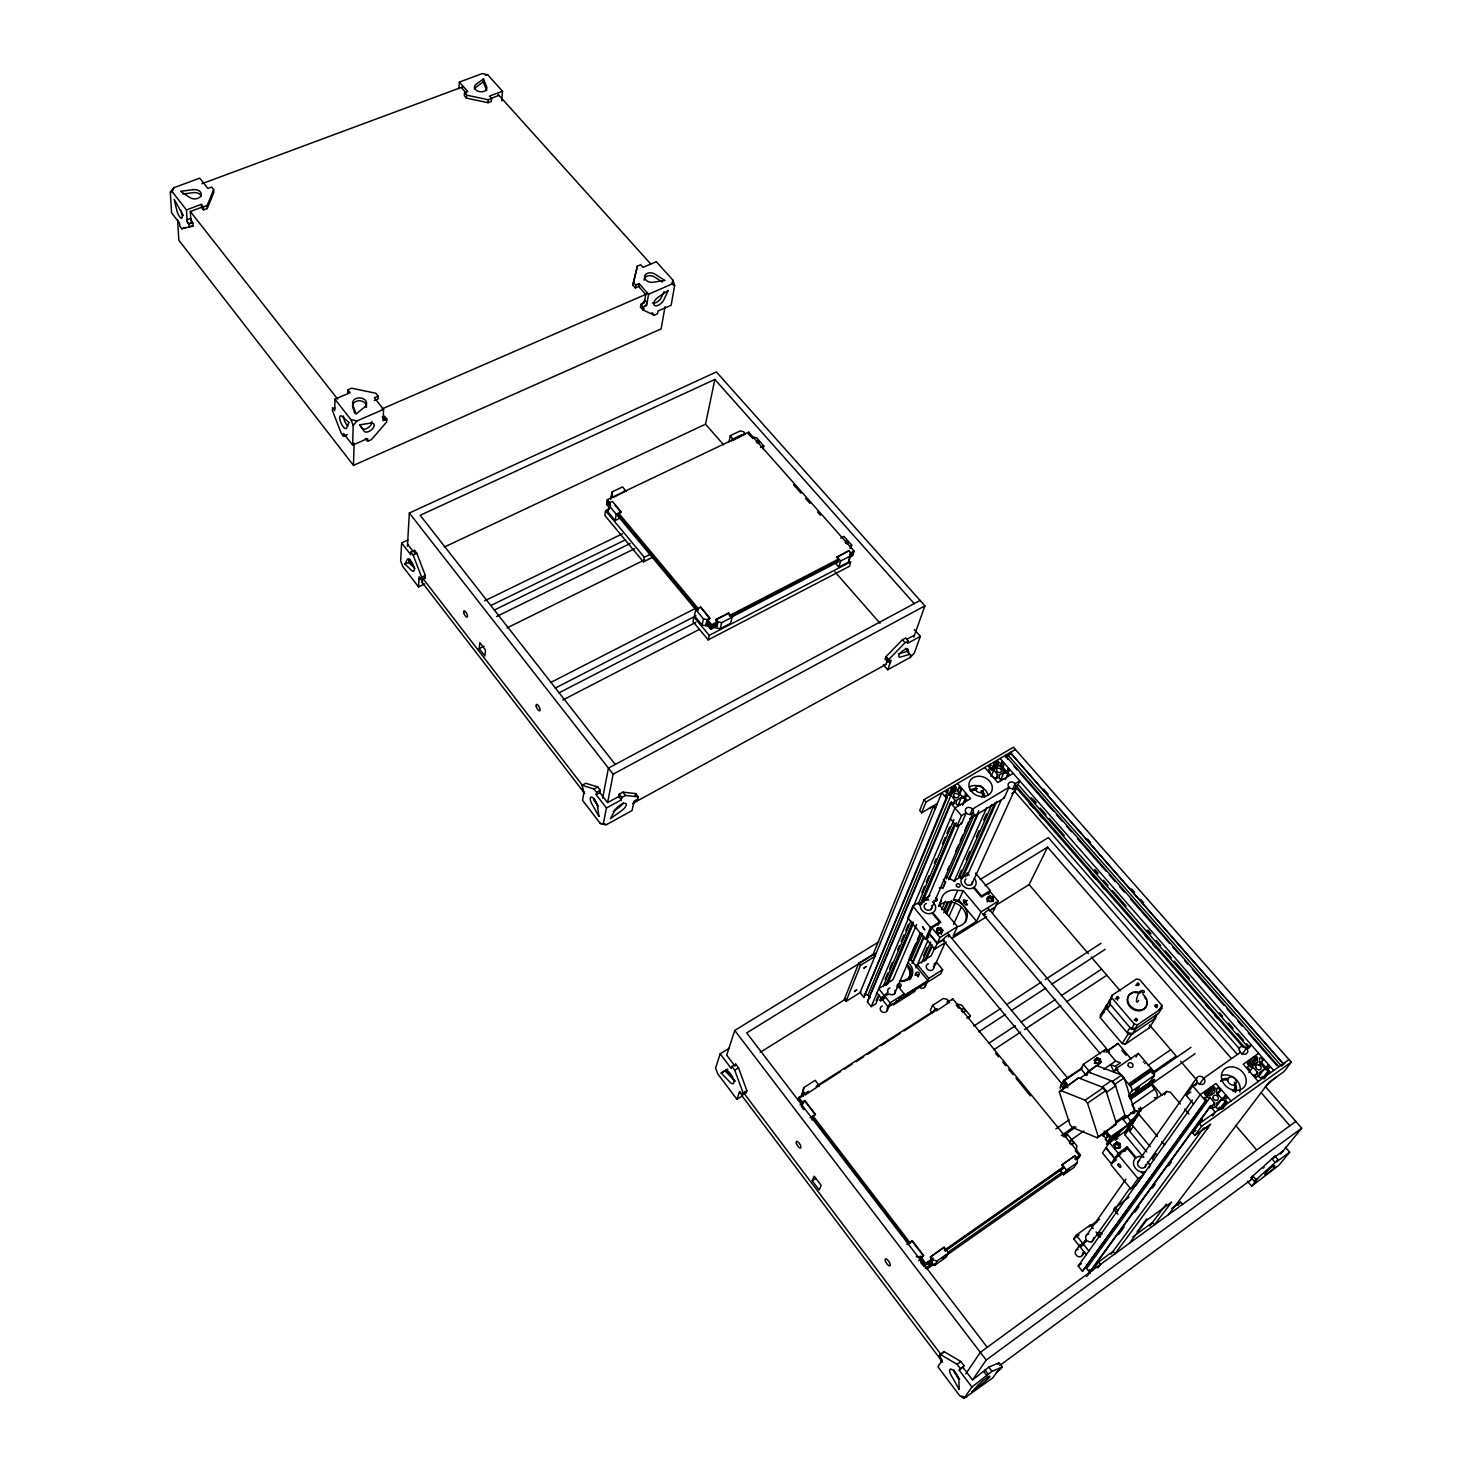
<?xml version="1.0" encoding="UTF-8"?>
<svg xmlns="http://www.w3.org/2000/svg" width="1472" height="1472" viewBox="0 0 1472 1472"><rect width="100%" height="100%" fill="white"/><g stroke="black" fill="none" stroke-linecap="round" stroke-linejoin="round"><path stroke-width="1.5" d="M1248.366 1070.089L1249.378 1069.371L1247.281 1066.961L1248.44 1066.133L1252.966 1067.108L1257.474 1072.278L1257.456 1076.474L1256.297 1077.302L1254.181 1074.891L1253.187 1075.609M334.788 407.781A4.802 1.638 65.8 0 1 332.488 407.744L332.433 410.578L341.265 433.394L343.528 436.301L347.282 434.663M374.256 400.623L378.01 399.004L378.12 396.152L375.82 393.263L351.606 388.203L347.834 389.822L350.115 392.693L334.917 399.188L334.733 410.633L332.488 407.744M1231.034 1100.964L1215.982 1083.521L1200.232 1094.653L1078.203 1266.012L1082.454 1271.348L1206.359 1099.878L1204.243 1097.431L1210.021 1097.56L1214.529 1102.822L1214.455 1107.128L1213.278 1107.974L1211.162 1105.509L1210.131 1106.245L1086.483 1276.39M343.528 436.301L343.583 433.504L352.654 445.133L367.687 438.527L367.595 441.324L371.349 439.668L386.731 421.912L386.842 419.097L384.542 416.208L383.53 416.631A3.846 2.116 -37.7 0 1 382.15 416.797M347.76 392.693L347.834 389.822M1254.88 1065.765L1257.622 1062.066L1256.591 1056.62L1248.992 1065.562M352.654 445.133L353.17 425.39L350.925 419.612L334.917 399.188M665.068 306.581L661.13 328.882L353.482 465.391L354.071 443.109M1206.249 1095.904L1211.622 1088.434L1213.83 1086.87L1214.952 1088.176L1214.805 1092.426L1210.076 1095.775L1205.494 1094.874L1204.354 1093.549L1206.58 1091.985L1205.605 1090.862M378.12 396.152L374.348 397.771L383.566 409.363L383.106 420.734L386.842 419.097L385.83 419.52A3.864 2.116 -37.8 0 1 383.198 418.655L383.217 417.901M1161.813 1008.283L1161.923 1005.413L1139.641 979.634L1136.513 978.99L1112.188 995.201L1109.06 1003.021L1131.232 1029.02L1134.397 1029.664L1158.666 1013.214L1161.813 1008.283L1137.47 1024.77L1134.397 1029.664M1107.588 1004.235L1107.294 1009.35L1110.256 1004.419L1110.532 999.286L1100.449 1014.889L1100.283 1017.722L1122.161 1043.519L1125.289 1044.163L1149.356 1027.787L1155.538 1018.109L1155.667 1015.257M1149.356 1027.787L1149.485 1024.954M1150.294 1146.743L1131.858 1124.663L1138.85 1114.267L1139.015 1110.882L1166.744 1091.47L1170.332 1092.206L1180.378 1104.018M1143.21 1156.826L1124.958 1134.875L1128.398 1129.797L1128.564 1126.43L1133.55 1122.934M1131.858 1124.663L1132.023 1121.296L1139.015 1110.882M1124.958 1134.875L1125.123 1131.526L1128.564 1126.43M407.873 540.022L401.635 542.929L400.66 560.906L402.758 566.37L418.526 586.905L424.727 583.942M1109.06 1003.021L1112.188 995.201M407.413 546.425L409.345 513.029L716.404 371.956L924.931 605.838L913.744 637.266M1100.283 1017.722L1106.116 1007.952L1106.282 1005.118M422.317 582.654L422.666 577.594L419.023 579.306A4.655 1.601 64.1 0 1 421.47 579.729L425.114 577.999L425.298 575.442L416.815 553.343L414.534 550.381L410.872 552.092L410.725 554.686L401.635 542.929M414.368 552.975L414.534 550.381M1077.246 1162.622L1077.486 1158.795L1074.965 1155.704L1062.122 1164.702L1063.262 1168.198L1060.41 1170.902L1063.538 1174.766L1074.21 1167.278L1077.246 1162.622L1066.538 1170.13L1063.538 1174.766M1075.94 1150.92L1076.934 1145.97L1067.55 1134.507L1064.017 1136.973M418.526 586.905L419.189 576.766L421.47 579.729L421.636 577.19L413.154 555.054L410.872 552.092M458.896 88.743L459.356 82.082L482.301 73.6L487.655 74.741L502.522 91.209L501.75 100.041A4.342 1.877 69.2 0 0 501.786 100.906M459.356 82.082L467.802 91.558L464.508 92.773L464.287 95.735L466.403 98.127L488.06 102.69L491.335 101.458L491.574 98.514L489.44 96.122L502.522 91.209M466.403 98.127L466.624 95.165L464.508 92.773M633.567 803.565A4.913 1.822 -38.2 0 1 637.726 799.222L638.241 796.867L635.665 793.574L622.914 792.157L619.215 794.162L618.737 796.554L607.586 802.626L599.877 792.654L600.318 790.28L597.761 786.968L585.819 783.288L582.102 785.294L583.795 793.298M486.662 90.675A6.256 4.214 6.9 0 0 486.367 89.571L483.202 81.88L483.442 78.936L476.026 84.382A6.274 4.214 6.9 0 0 475.732 89.81A6.274 4.214 6.9 0 0 483.589 91.466A6.274 4.214 6.9 0 0 486.606 86.609L483.442 78.936M488.06 102.69L488.299 99.746L491.574 98.514M989.166 772.579L990.159 771.99L988.338 769.874L989.497 769.194L993.729 770.114L997.648 774.603L997.354 778.21L993.361 777.382M1154.324 1097.634A6.863 3.202 54.5 0 0 1157.342 1095.702A6.863 3.202 54.5 0 0 1154.453 1089.188L1149.926 1082.362L1154.324 1075.351A4.306 2.042 54.6 0 0 1152.742 1070.31L1138.334 1053.345L1115.794 1068.782L1113.678 1072.15M863.843 997.39L946.257 797.879L941.822 792.69L860.071 992.662L863.843 997.39L947.287 797.272L945.466 795.138L950.912 795.358L954.85 799.94L954.482 803.602L953.304 804.301L951.464 802.166L950.452 802.774L867.394 1001.862L871.203 1006.609L875.969 1003.61L879.538 995.146M479.21 648.655L479.817 642.657L485.521 650.035L484.895 656.015L479.21 648.655L484.141 646.208M992.993 768.77L995.734 762.478L997.887 761.208L998.862 762.33L998.476 765.882L993.876 768.605L989.626 767.758L988.65 766.636L990.803 765.366L989.957 764.391M950.434 793.905L953.046 787.575L955.254 786.287L956.23 787.428L955.806 791.053L951.096 793.831L946.809 792.966L945.834 791.826L948.023 790.538L947.177 789.544M883.329 664.682L887.763 669.778L910.23 657.414L910.634 654.267M801.394 1096.603L803.933 1087.532L815.286 1080.282L819.205 1085.986M819.37 1085.582L805.57 1094.726L803.491 1093.273L803.105 1096.474L801.946 1094.966L803.933 1087.532M840.714 538.071L843.99 536.397L851.699 545.1L849.97 548.522M850.558 555.864L850.963 553.086L848.902 550.73L837.034 556.876L838.12 560.17L836.243 564.181L838.819 567.125L848.682 561.991L850.558 555.864L840.659 560.979L838.819 567.125M848.682 561.991L849.381 557.373L852.656 555.68L854.054 551.062L748.733 432.198L607.366 499.634L606.593 504.381L609.003 507.27L607.936 511.814L615.167 520.518L618.645 518.843L618.755 514.446L621.129 511.851L612.407 501.418L609.61 502.762L608.985 505.485M1097.505 1235.873L1098.572 1234.714L1100.154 1235.615M635.297 287.905L635.757 285.053L639.106 283.618L638.646 286.47L635.297 287.905L632.942 285.274L633.402 282.403L637.376 266.174L640.688 264.758L643.043 267.37L656.291 261.685L672.814 280.011L674.673 285.494L671.14 305.219L658.002 310.997L657.506 313.775L654.212 315.229L642.859 309.838L640.504 307.188L640.964 304.373A4.49 2.337 -42.2 0 0 644.773 300.086L647.128 302.735A4.508 2.318 -42.1 0 1 643.319 307.022L642.859 309.838M637.376 266.174L632.942 285.274M609.702 508.686L605.562 510.674L604.79 515.366L643.411 561.881L652.795 557.226M607.936 511.814L609.61 502.762M609.003 507.27L609.261 505.687L608.838 507.509L610.218 506.846M610.052 504.013L610.494 505.264M610.751 499.321L612.168 491.85L622.546 486.919L625.931 490.93L613.382 497.407L611.745 496.745L611.487 498.327M611.119 498.198L612.168 491.85M613.382 497.407L611.542 494.574M639.106 283.618L648.563 294.216L646.65 305.569L643.319 307.022L640.964 304.373L644.294 302.919L645.711 294.4L638.646 286.47M615.167 520.518L616.234 514.206L606.85 502.798M583.887 792.746L582.526 800.326L600.226 823.363L603.226 824.375L606.464 824.651L632.095 810.538L634.064 801.228L637.726 799.222M603.226 824.375L606.446 807.999L596.142 794.678L596.602 792.304L594.026 788.974L582.102 785.294M643.411 561.881L644.294 557.244L605.562 510.674M602.655 798.155L608.433 768.108L920.11 600.429M607.715 802.001L613.162 774.162L409.345 513.029M606.446 807.999L621.313 799.866L621.791 797.493L619.215 794.162M723.58 444.783L705.53 424.175L714.858 379.445L420.182 515.292L615.241 764.446M635.168 795.929L635.665 793.574M728.898 442.005L730.314 435.638L740.14 430.965L743.562 431.682L745.513 433.872L733.59 440.036L731.897 439.447L731.547 441.03M733.59 440.036L730.314 435.638M700.709 607.163L709.798 618.7L707.443 620.816L707.443 623.484L706.045 624.22L707.112 619.638L709.909 618.185L700.709 607.163L695.814 609.684L694.434 615.811L702.052 624.974L708.106 626.244L710.663 629.298L714.159 627.495L720.194 628.746L730.627 623.337L732.136 617.228L728.53 612.959L715.981 619.436L716.938 626.483L718.023 621.902L715.981 619.436M648.563 294.216L671.876 284.078L672.814 280.011M702.052 624.974L703.469 618.866L617.118 515.126M748.733 432.198L748.365 433.78L751.382 437.184M708.106 626.244L708.455 624.717L706.045 624.22M752.707 438.601L753.075 437L756.498 437.718L763.821 445.979L763.048 449.144M708.161 639.878L709.228 635.352L850.779 561.789L849.399 566.334L708.161 639.878L692.999 621.607L694.011 617.062L709.228 635.352M710.663 629.298L711.73 624.735L717.839 621.57M714.159 627.495L714.509 625.968L716.938 626.483M720.194 628.746L721.666 622.656L732.136 617.228M914.351 629.574L920.35 636.364L907.433 643.411L908.298 640.982L905.666 637.983L902.428 639.75L886.052 656.586L885.224 658.996L887.837 661.995L891.075 660.21L890.247 662.621M729.707 616.308L728.53 612.959M848.902 550.73L836.887 557.391M850.761 548.173L851.699 545.1M850.025 556.158L850.963 553.086M1274.31 1168.032C1278.984 1157.066 1250.906 1187.389 1274.31 1168.032L1272.194 1165.585M981.033 911.904L963.185 890.689L957.72 890.394A15.806 13.266 26.3 0 0 941.031 900.625L939.596 905.206L957.426 926.606L953.138 935.99L976.598 921.325L981.033 911.904L998.182 901.214L990.159 891.738L981.419 897.166L973.434 887.69A7.857 6.55 26 0 1 961.621 883.862A7.857 6.55 26 0 1 967.214 875.086M729.542 1048.046L720.176 1053.823L715.594 1068.083L717.692 1073.714L736.902 1099.29L742.477 1095.775M897.147 986.976L898.343 986.056L899.76 986.976M726.616 1055.387L734.749 1030.455L878.876 941.804M738.962 1093.346A5.226 1.84 58.9 0 1 742.44 1095.039L746.175 1092.684L746.874 1090.678L738.502 1067.807L735.706 1064.127L731.952 1066.464L731.271 1068.525L720.176 1053.823M735.706 1064.127L735.025 1066.17L726.69 1055.166M885.997 664.424L887.23 660.781M908.298 640.982L905.059 642.749L888.665 659.585L888.591 661.572M736.902 1099.29L739.662 1091.341L742.44 1095.039L743.139 1093.034L746.874 1090.678M887.763 669.778L890.45 662.05M920.35 636.364L914.278 653.274L910.23 657.414M797.806 1099.878L798.762 1097.431L808.386 1091.267M800.216 1104.902L800.713 1103.687M805.57 1094.726L803.399 1091.267M801.872 1105.214L804.871 1100.559L815.433 1114.341L812.654 1117.046L811.9 1120.192M933.506 805.975A10.157 3.036 -40.2 0 1 933.266 806.638L873.154 954.316L858.765 963.185L844.339 999.341L845.995 1001.438L860.954 992.11M1168.492 1214.621L1268.809 1082.49L1284.026 1071.598L1291.257 1062.122L1013.398 747.242L924.048 799.701L919.724 810.538L921.656 812.82L937.388 803.546M845.995 1001.438L860.476 965.319L874.883 956.432L873.154 954.316M921.656 812.82L925.998 802.001L1015.349 749.469M1141.922 990.932C1141.462 995.201 1147.295 991.116 1142.732 990.417C1137.157 989.681 1134.158 1007.694 1138.666 1000.39M201.48 207.331L203.541 209.926L207.239 208.527L213.771 192.63L213.642 189.649L211.6 187.054L207.92 188.434L199.732 178.149L173.862 187.735L170.31 192.114L171.598 212.906L179.658 223.229L179.823 226.173L181.847 228.767L193.016 226.007L192.869 223.045L190.826 220.432L190.348 211.508L201.48 207.331L201.351 204.332L186.466 209.926L172.169 191.691L173.862 187.735M207.239 208.527L207.11 205.546L213.642 189.649M946.294 794.751L948.023 790.538M948.722 795.027L952.2 786.6L953.046 787.575M870.21 997.795L867.983 994.998L950.912 795.358M951.74 794.733L955.254 786.287M954.463 791.642L956.23 787.428M951.464 802.166L867.394 1001.862M957.352 791.31L959.118 787.097L960.958 789.213L959.174 793.426M953.065 804.172L954.85 799.94M959.302 794.935L961.97 788.624L960.958 789.213M920.331 905.188L918.289 902.741L912.806 906.09L907.838 917.921L925.391 939.265L928.961 937.057M871.203 1006.609L954.905 807.981L970.618 798.652L957.536 783.472M957.812 805.92L961.363 797.511L966.626 799.517L964.436 800.823L962.651 805.018M876.134 1000.592L877.919 996.36M885.077 979.432L887.763 973.084M889.566 968.852L892.253 962.504M897.626 949.808L899.41 945.576M901.195 941.344L903.882 934.996M905.685 930.764L908.371 924.416M921.803 892.676L924.49 886.328M926.274 882.096L928.961 875.748M934.334 863.052L936.118 858.82M942.393 844.008L945.079 837.66M946.864 833.428L949.55 827.08M883.126 986.682L910.929 921.122M918.105 904.194L953.985 819.61M964.362 797.677L966.147 793.482L965.135 794.07L966.975 796.205L965.798 796.904L961.51 795.984L957.591 791.421L959.118 787.097M885.942 985.228L912.714 922.355M920.736 903.495L954.629 823.878M886.181 985.026L912.971 922.116M920.11 905.335L954.923 823.547M962.964 804.669L965.65 798.376M881.654 998.66L879.704 999.893L880.44 1000.794L882.225 996.599M887.579 984.032L913.486 923.294M921.527 904.452L956.358 822.756M923.79 902.299L925.483 898.343L929.936 895.62M889.953 987.951A3.919 3.386 27.1 0 0 888.002 992.33L884.12 995.403L882.317 999.598L876.944 992.901M956.874 826.399L961.474 815.654L966.202 812.838L961.584 823.584L956.874 826.399L950.36 818.745M894.976 990.251A3.919 3.386 27.1 0 1 889.235 993.876L884.69 996.102L882.887 1000.316L888.278 1007.032L940.7 973.894L942.65 969.662L937.222 963.056L934.518 964.749M893.265 978.935L916.651 924.434M927.452 899.282L958.916 825.902M989 769.562L990.803 765.366M970.158 814.476L972.495 809.085L1009.019 787.299L1004.143 798.118L969.735 818.708M812.213 1180.765L814.2 1176.202L821.192 1185.457L819.186 1189.983L812.213 1180.765L815.58 1178.538M910.211 956.156L915.658 943.607M917.479 939.412L920.202 933.138M947.471 870.357L949.274 866.162M955.641 851.515L958.364 845.241M960.186 841.046L962.909 834.771M964.73 830.576L968.355 822.204M888.278 1007.032L890.1 1002.855L904.25 993.913L897.129 985.099M991.226 769.911L994.888 761.502L995.734 762.478M887.138 1010.73L889.879 1004.419M894.461 993.876L921.012 932.77M931.077 909.604L973.194 812.691M910.671 960.664L922.539 933.432M946.275 878.986L974.556 814.09M981.861 797.327L983.682 793.15M990.987 776.388L993.729 770.114M994.226 769.617L997.887 761.208M942.963 888.021L945.558 882.059L943.313 879.373M996.102 768.623L998.862 762.33M890.67 1004.014L893.817 1004.658L896.65 1000.482M912.014 963.24L923.901 936.1M948.575 879.704L978.733 810.796M912.916 962.688L923.901 937.609M949.514 879.134L977.886 814.384M942.172 931.666L941.05 934.223L942.798 930.249L940.774 927.802L937.609 927.894L936.983 929.31L940.13 929.218L942.172 931.666L942.798 930.249M938.547 906.329L941.031 900.625M999.874 766.194L1001.714 761.999L1003.536 764.097L1001.696 768.292M925.391 939.265L930.543 927.544L939.504 922.006L932.07 913.026M995.808 778.78L997.648 774.603M937.609 927.894L936.505 930.451L938.529 932.898L941.675 932.806M945.558 882.059L943 887.855L939.357 887.947M932.475 901.729A7.912 6.679 25.5 0 1 932.88 912.677L940.866 922.282L931.905 927.838L929.421 933.469L937.388 943.147L943.442 939.173A4.122 1.067 -39.8 0 1 948.226 935.254A4.122 1.067 -39.8 0 1 948.465 937.094M1001.77 769.801L1004.548 763.508L1003.536 764.097M904.25 993.913L903.311 996.01L927.82 980.536L909.218 957.738M915.86 967.969L927.838 940.866M941.638 909.622L945.318 901.287M954.537 880.44L986.755 807.502M1000.353 780.602L1004.051 772.248L1008.283 773.094L1009.277 774.217L1007.124 775.486L1007.97 776.462M923.551 955.751L927.25 947.416M943.902 909.862L946.68 903.606M958.714 876.484L961.492 870.21M966.11 859.777L969.809 851.442M976.286 836.832L979.064 830.576M983.701 820.143L986.479 813.887M938.124 925.134L939.504 922.006M921.509 962.927L930.764 942.062M943.754 912.861L948.373 902.446M959.505 877.404L991.944 804.411M1005.873 773.058L1008.725 768.274L1006.866 772.469M924.269 961.326L931.886 944.454M945.686 913.302L951.446 900.57M961.51 877.809L995.017 802.645M1005.266 779.663L1008.283 773.094M925.943 960.149L932.475 945.539M946.459 914.222L952.053 901.692M962.302 878.747L996.783 801.522M937.903 934.315L938.529 932.898M940.13 929.218L940.774 927.802M958.474 926.458A15.714 13.23 26.5 0 0 967.086 912.824A15.714 13.23 26.5 0 0 953.47 899.889L957.72 890.394M965.374 876.834L967.159 872.859L969.202 875.27M931.574 955.107L935.327 946.754M949.403 915.418L955.972 900.79M967.233 875.73L1000.997 800.529M937.186 943.607L929.218 933.947L926.753 939.541L934.683 949.182L937.186 943.607L942.982 940.185A4.122 1.067 -39.8 0 0 944.546 940.203M937.388 943.147L939.927 937.517L957.426 926.606M976.598 921.325L958.898 900.202L963.185 890.689M1012.718 789.029L1015.183 783.619L1019.783 780.878L1014.852 791.715L1011.798 793.537M925.207 986.626L928.777 978.42L942.65 969.662M933.708 967.932L945.061 943M953.562 924.287L961.124 907.672M971.52 884.819L1015.919 787.152M664.111 291.566L661.572 297.105A6.569 3.367 -42.3 0 1 652.372 302.993M947.195 1001.291L949.366 1002.598L947.214 999.304L943.331 998.494L932.659 1005.321L930.286 1010.399L932.236 1012.81M988.411 894.516L990.27 890.56L975.458 873.08M987.565 897.386L987.454 901.655L987.565 897.386L989.975 895.896L992.938 897.239L992.827 901.49L992.938 897.239M986.902 898.822L989.975 895.896M934.407 1011.466L934.407 1009.479L936.781 1010.381L932.659 1005.321M992.551 912.99L995.238 907.359L989.534 910.929M998.182 901.214L995.477 906.899L989.828 910.211A4.085 1.049 -40.1 0 0 987.031 910.947A4.085 1.049 -40.1 0 0 983.517 914.646A4.085 1.049 -40.1 0 0 985.706 914.535M952.126 1000.114L952.734 998.844L1080.43 1154.95L1078.166 1158.446M995.974 905.262L1029.094 884.598L1047.586 847.154L1231.181 1058.276M969.128 1018.366L970.379 1015.846L961.529 1005.045L957.646 1004.235L956.23 1005.155L958.898 1008.394M404.91 564.144L407.247 559.47A6.826 2.337 64.3 0 1 411.258 561.384A6.826 2.337 64.3 0 1 414.331 569.388A6.826 2.337 64.3 0 1 411.387 570.234L404.91 564.144L408.535 562.451L410.099 559.323M1115.169 998.844L1117.138 998.439L1117.616 1000.187M1115.868 1136.954L1109.741 1141.702L1111.765 1140.726M1253.316 1176.459L1251.145 1177.508L1254.328 1181.243L1257.585 1178.833L1251.642 1186.156L1247.446 1181.225M909.402 1243.454L912.309 1240.73L923.551 1255.395L918.602 1260.86M921.38 1261.412L920.754 1262.534L922.834 1265.239M917.792 976.672L917.406 974.942L915.529 975.071M933.23 1258.082L925.778 1263.289L923.882 1266.601L928.335 1262.829L931.114 1263.399L933.009 1260.069L930.506 1256.812L944.214 1247.207L948.612 1252.911L946.018 1257.346L934.628 1265.35L927.691 1263.933M931.114 1263.399L929.844 1261.762L931.758 1260.363L930.506 1256.812M930.286 1257.18L944.214 1247.207M934.628 1265.35L937.186 1260.915L948.612 1252.911M1062.802 1087.753L1065.912 1083.337L1062.802 1087.753L1060.834 1085.361L1063.962 1080.135L1082.582 1067.476M1059.325 1091.874L1078.516 1077.89L1103.503 1087.569L1105.932 1090.476L1116.457 1123.504L1115.445 1125.031L1097.192 1137.782L1072.315 1127.423L1069.942 1124.534L1059.325 1091.874L1078.516 1077.89M1114.322 1072.462L1110.514 1064.606L1115.261 1066.372L1120.431 1062.821L1115.684 1061.073L1105.693 1049.223L1083.429 1064.311L1080.779 1068.727L1086.446 1075.535M1087.182 1075.057L1087.587 1071.726L1096.603 1065.581L1121.719 1075.038L1124.148 1077.927L1134.544 1110.845L1124.498 1118.683L1123.136 1118.131L1115.886 1123.21M1097.266 1057.706L1094.211 1060.41L1097.266 1057.706L1100.302 1059.086L1100.964 1062.085L1097.91 1064.808L1100.964 1062.085M1094.874 1063.428L1095.554 1062.324A2.098 1.766 35.1 0 1 1097.358 1059.969A2.098 1.766 35.1 0 1 1098.922 1063.078A2.098 1.766 35.1 0 1 1095.462 1062.379L1094.892 1059.306M1103.89 1052.167L1105.693 1049.223M1100.265 1063.189L1100.302 1059.086M1096.603 1065.581L1086.63 1073.29M1131.195 1059.03L1118.002 1043.446L1106.006 1052.37M1135.574 985.173L1138.04 985.467M1122.161 1043.519L1128.196 1033.896L1131.342 1034.54L1155.538 1018.109M1131.232 1029.02L1134.305 1024.107L1137.47 1024.77M1066.078 1136.881L1067.55 1134.507M1125.289 1044.163L1131.342 1034.54M1158.777 1010.362L1161.923 1005.413M941.602 1354.166L939.081 1356.006L942.209 1360.146L937.94 1366.77L959.781 1395.824L964.031 1398.4L971.906 1387.029L959.155 1370.156L964.086 1365.703L960.903 1361.508L943.938 1351.572L940.148 1354.332L939.817 1356.963M1154.232 1018.992L1157.36 1014.098M942.853 1353.265L943.938 1351.572M1135.942 1057.062L1138.334 1053.345M1061.864 1165.088L1074.965 1155.704M1097.192 1137.782L1116.457 1123.504M1128.638 1095.794L1131.802 1090.973A4.324 2.006 54.8 0 0 1130.202 1085.913L1115.794 1068.782M1105.251 1132.299L1102.749 1136.09L1105.159 1133.035L1107.864 1136.292M1105.454 1139.346L1108.71 1135.041L1105.454 1139.346L1107.478 1141.794L1110.054 1139.788A8.538 1.343 -39.9 0 1 1118.812 1133.642L1123.449 1128.564M1107.478 1141.794L1110.826 1136.752L1135.059 1119.75M1123.136 1118.131L1124.958 1115.39L1115.886 1121.719M1124.498 1118.683L1134.544 1110.845M1128.785 1128.969L1109.428 1142.566L1106.079 1147.608L1114.856 1158.243L1118.242 1153.257L1127.239 1146.89L1136.108 1157.581A8.648 7.286 39.8 0 1 1144.02 1157.194M959.155 1370.156L964.086 1365.703M1116.88 1142.051L1113.568 1145.05L1116.88 1142.051L1120.063 1143.523L1119.916 1147.994L1120.063 1143.523M1137.948 1115.463L1130.514 1120.67L1127.662 1124.939L1121.848 1117.984M1132.354 1121.958L1130.054 1125.381L1129.76 1131.434L1133.219 1126.301M965.816 1373.836L980.315 1352.382L1295.802 1121.425M1114.58 1158.666L1111.213 1163.616L1102.473 1152.999L1105.803 1148.013L1114.58 1158.666L1120.965 1153.809M1135.464 1158.225L1127.184 1148.252L1118.186 1154.6L1111.139 1164.959L1130.79 1188.842L1136.255 1184.905L1143.542 1174.674L1141.242 1171.896M1127.239 1146.89L1123.154 1151.711M1127.184 1148.252L1124.847 1151.343M1164.352 1094.966L1166.744 1091.47M972.753 1379.632L986.185 1360.073L1301.69 1128.178L1265.626 1086.814M1150.018 1081.865L1149.227 1083.006L1151.03 1085.103L1130.478 1099.382M1088.82 1233.996A4.269 3.662 42.6 0 0 1086.06 1239.166L1083.834 1243.306L1079.657 1246.324L1073.658 1238.854L1076.179 1235.192L1090.402 1224.962L1093.218 1228.458M962.964 1367.378L972.514 1380L988.798 1367.157L999.157 1362.759L1002.322 1366.918L996.268 1372.971M1090.402 1224.962L1089.114 1226.802L1099.658 1219.202M971.906 1387.029L991.999 1371.352L1002.322 1366.918M1075.848 1250.574L1079.804 1244.944M1086.373 1235.542L1125.878 1179.127M1137.709 1162.199L1196.957 1077.596M1079.657 1246.324L1086.373 1239.663M1193.553 1104.037L1186.138 1095.352L1192.743 1085.931L1197.49 1082.582L1195.282 1085.729M997.979 1364.415L999.157 1362.759M1086.299 1254.622L1080.282 1247.115L1082.84 1243.49L1087.44 1240.878A4.269 3.662 42.6 0 0 1093.549 1237.731M1199.349 1084.459L1203.802 1078.148L1240.436 1052.388M1128.969 1197.178L1113.715 1209.082L1117.947 1214.253M1082.122 1255.542L1084.79 1251.807M1091.433 1242.423L1129.962 1188.088M1144.572 1167.48L1192.394 1100.026M1130.79 1188.842L1138.04 1178.63L1143.542 1174.674M1205.292 1094.763L1210.646 1087.293L1211.622 1088.434M1207.187 1096.106L1213.83 1086.87M1082.454 1271.348L1206.359 1099.878M1209.616 1095.573L1214.952 1088.176M1210.021 1097.56L1086.63 1268.551L1090.402 1273.262M1242 1054.43L1246.6 1048.064L1251.218 1044.826L1248.9 1048.009M1217.399 1093.843L1221.098 1089.427L1217.068 1094.966M1087.403 1275.709L1211.162 1105.509M1092.169 1270.796L1098.646 1261.872L1113.145 1251.292L1115.095 1253.721L1210.683 1124.148L1194.878 1135.464L1192.633 1132.814L1199.367 1123.578L1288.994 1059.564M1118.738 1234.364L1124.13 1226.949M1134.93 1212.118L1138.978 1206.562M1152.466 1188.051L1155.17 1184.334M1168.658 1165.806L1171.362 1162.107M1199.68 1123.21L1202.385 1119.493M1210.481 1108.379L1214.529 1102.822M1098.002 1267.87L1100.614 1264.319L1098.646 1261.872M1194.878 1135.464L1201.63 1126.246L1291.257 1062.122M1215.762 1107.275L1221.19 1099.86L1225.771 1100.762L1226.894 1102.068L1221.502 1109.391M1222.183 1099.418L1225.9 1095.021L1223.195 1098.701M1248.017 1064.458L1253.463 1057.025L1254.438 1058.147M1111.066 1254.107L1203.728 1127.938M1212.56 1115.905L1215.265 1112.225L1210.131 1106.245M1249.838 1065.802L1256.591 1056.62M1219.018 1109.925L1225.771 1100.762M1233.444 1090.347L1236.167 1086.667M1250.961 1067.071L1257.714 1057.908M1233.094 1091.488L1235.799 1087.808M1220.601 1109.189L1226.894 1102.068M1248.882 1072.646L1252.966 1067.108M1222.956 1108.49L1225.679 1104.791L1224.704 1103.65M1258.707 1065.36L1263.786 1059.159L1259.701 1064.642M1137.194 1231.696L1146.743 1218.853M1129.484 1243.178L1146.338 1220.527L1171.638 1202.054L1154.398 1224.943L1152.429 1222.551L1132.851 1236.866M1254.733 1075.94L1257.474 1072.278M1258.486 1076.731L1264.006 1069.371L1268.533 1070.254L1269.655 1071.561L1264.172 1078.829M1264.853 1069.003L1268.588 1064.642L1265.865 1068.286M1149.798 1226.066L1166.284 1204.096M1263.05 1077.541L1268.533 1070.254M1263.362 1078.608L1269.655 1071.561M1177.876 1205.494L1180.526 1202.017L1182.476 1204.372M1251.145 1177.508L1275.01 1156.146L1278.211 1159.881L1276.684 1161.758L1289.656 1152.171L1285.387 1147.24M1249.967 1180.618L1252.194 1177.839M1254.328 1181.243L1278.211 1159.881M1275.01 1156.146L1273.482 1158.022L1283.216 1150.846M1280.548 1154.122L1301.69 1128.178M1289.656 1152.171L1278.947 1165.217L1251.642 1186.156M1256.094 1180.673L1255.211 1180.599M353.17 425.39L357.052 420.882L383.566 409.363M941.123 1361.802L941.418 1361.342A4.618 1.619 56.1 0 0 939.927 1357.129M1263.142 1168.198L1264.117 1167.241M1005.578 757.546L1011.632 752.799M1063.391 1083.392L1060.834 1085.361M1136.108 1157.581L1134.746 1158.906A8.648 7.286 39.8 0 0 1135.611 1168.474A8.648 7.286 39.8 0 0 1145.363 1171.694M1284.946 1063.078L1281.578 1066.114L1008.633 755.762M1150.534 1082.343L1152.705 1080.926L1150.221 1083.337M973.434 887.69L974.777 886.567A7.857 6.55 26 0 0 974.354 878.306M1150.736 1083.539L1154.637 1079.307L1129.392 1096.364M1115.224 1140.377L1116.843 1139.236M999.69 1365.556L1252.286 1178.888M1001.162 1368.574L997.427 1371.315L992.809 1377.866L964.031 1398.4M483.202 81.88L475.806 87.345A6.256 4.214 6.9 0 0 474.334 89.185M940.148 1354.332L957.094 1364.286L960.903 1361.508M1171.786 1208.42L1180.526 1202.017M1078.203 1266.012L1081.386 1263.675M1080.282 1247.115L1083.061 1245.11M1073.658 1238.854L1079.105 1234.916M1091.819 1225.771L1097.266 1221.834M613.235 811.55L618.608 807.705A7.25 2.723 -38.1 0 0 623.318 802.774M1192.633 1132.814L1195.798 1130.551M1221.19 1099.86L1216.461 1103.227L1216.314 1107.496L1217.436 1108.821L1219.644 1107.238L1220.638 1108.379M1264.006 1069.371L1259.37 1072.665L1259.278 1076.86L1260.418 1078.148L1262.571 1076.602L1263.565 1077.725M1112.998 1162.346L1116.567 1159.826M1257.622 1062.066L1252.985 1065.342L1248.458 1064.458L1247.336 1063.17L1249.507 1061.643L1248.532 1060.521M1120.762 1146.725L1118.278 1148.473L1115.114 1147.001L1114.396 1143.781M1258.689 1053.345L1243.27 1064.238L1258.302 1081.478M1186.138 1095.352L1190.866 1092.022M944.398 1250.243L1063.667 1166.689M1074.836 1158.869L1080.43 1154.95M932.586 1259.186L925.134 1264.411L919.558 1257.125M945.613 1250.059L1062.913 1167.866M1075.94 1158.722L1079.675 1156.109L1075.333 1150.791L1076.694 1149.742M924.508 1265.515L930.157 1261.541M945.226 1250.998L1063.851 1167.848M1075.37 1159.77L1078.921 1157.286M1132.023 1121.296L1133.514 1120.247M1132.336 1122.326L1109.98 1138.003L1104.129 1130.938M925.134 1268.367L932.641 1263.086M947.637 1252.562L1062.03 1172.301M927.01 1268.993L934.481 1263.749M941.97 1258.486L1069.169 1169.173M923.551 1255.395L920.478 1257.53L916.302 1256.683M1154.453 1089.188L1132.042 1104.791A6.9 3.165 54.7 0 1 1134.912 1111.912A6.9 3.165 54.7 0 1 1130.79 1112.611M1131.526 1091.396L1154.324 1075.351M1129.374 1096.64L1149.926 1082.362M1129.392 1096.934L1149.945 1082.656M1129.447 1097.247L1150 1082.987M1129.539 1097.597L1150.092 1083.318M1129.668 1097.946L1150.202 1083.668M1129.834 1098.314L1150.368 1084.036M1070.788 1140.101L1083.981 1130.919M1130.018 1098.682L1150.57 1084.404M1151.822 1083.76L1195.172 1053.639M1130.238 1099.032L1150.773 1084.754M1128.527 1083.907L1151.067 1068.322M1129.521 1085.103L1152.061 1069.518L1154.03 1075.793M1130.202 1085.913L1152.742 1070.31M1061.294 1135.556L1074.468 1126.43M1151.674 1072.996L1176.146 1056.05L1149.926 1025.469M1062.784 1136.108L1075.977 1126.982M1153.294 1073.419L1190.995 1047.31M906.936 1244.447L912.309 1240.73M1098.186 1136.274L1087.532 1103.135L1105.932 1090.476M1125.528 1117.156L1115.058 1084.183L1124.148 1077.927M1055.884 1128.932L1069.058 1119.842M1148.142 1065.305L1170.718 1049.72M1060.263 1090.329L1085.103 1100.21L1103.503 1087.569M1087.587 1071.726L1112.63 1081.276L1121.719 1075.038M1079.859 1078.406L1088.93 1072.223M1103.742 1069.224L1115.684 1061.073M1106.815 1051.045L1118.002 1043.446M1081.791 1068.801L1063.17 1081.442L1067.568 1086.741M1100.449 1014.889L1104.166 1012.423M1109.226 1000.169L1110.532 999.286M993.802 1049.775L1020.611 1032.093M1024.457 1029.572L1060.852 1005.56M1066.593 1001.77L1106.834 975.237M988.595 1043.39L1015.404 1025.782M1021.145 1022.01L1055.626 999.341M1061.386 995.569L1101.608 969.146M978.714 1031.854L1005.523 1014.355M1011.264 1010.602L1045.746 988.117M1051.486 984.363L1105.104 949.385M973.82 1026.021L1000.813 1008.467M1006.59 1004.695L1041.293 982.137M1045.138 979.634L1101.038 943.276M966.846 1018.127L970.379 1015.846M810.097 1117.8L815.433 1114.341M816.095 1086.336L937.333 1008.706M946.974 1002.542L952.734 998.844M804.043 1094.966L798.284 1098.646L802.461 1104.11M819.426 1085.103L840.586 1071.561M844.431 1069.095L852.122 1064.164M855.968 1061.698L863.659 1056.786M867.505 1054.32L877.128 1048.156M880.974 1045.69L900.202 1033.381M904.047 1030.915L934.812 1011.209M936.578 1010.804L949.569 1002.174M801.817 1102.51L804.871 1100.559M898.454 999.341L902.078 997.059M907.488 993.637L912.898 990.214M914.719 989.074L916.099 988.19L914.609 991.521L893.817 1004.658M933.947 964.068L936.652 962.357M880.44 1000.794L885.077 997.869M892.86 979.818L878.729 988.669L884.12 995.403M931.261 955.77L917.369 964.473L928.777 978.42M760.214 1052.351L845.94 998.862M743.139 1093.034L734.73 1070.162L738.502 1067.807M934.683 949.182L946.257 941.951M952.053 938.326L986.755 916.614M988.117 900.22L991.098 901.563L993.49 900.073M725.402 1070.53A7.636 2.686 59.1 0 1 730.866 1074.321A7.636 2.686 59.1 0 1 733.902 1082.601A7.636 2.686 59.1 0 1 729.505 1081.662L721.188 1073.07L724.905 1070.751L733.24 1079.326A7.636 2.705 59.1 0 0 735.503 1081.11M990.27 890.56L981.53 895.97L974.078 887.156M875.656 953.304L746.709 1032.902L987.252 1347.303M985.062 885.758L1047.586 847.154M963.755 902.612L963.369 900.054L964.988 899.907L967.398 904.857L965.761 905.004L963.755 902.612L967.398 900.349M980.168 879.52L1048.34 837.586L1236.958 1053.915M953.93 880.955L960.112 877.165L961.382 878.655M721.188 1073.07L727.738 1069.058M961.363 797.511L956.653 800.308L956.211 803.97L957.205 805.11L959.413 803.804L960.259 804.798M1004.051 772.248L999.433 774.971L999.065 778.559L1003.058 779.387M1013.196 773.37L997.814 782.497L984.731 767.482M946.257 797.879L947.287 797.272M1001.714 761.999L1000.261 766.25L1004.198 770.739L1009.571 770.96L1007.731 768.881M632.574 803.546L886.328 664.222M906.752 639.363L914.498 635.131M621.791 797.493L625.508 795.469L638.241 796.867M596.602 792.304L600.318 790.28M596.142 794.678L599.877 792.654M613.162 774.162L924.931 605.838M594.026 788.974L597.761 786.968M885.224 658.996L886.107 658.518A3.735 1.325 -40.8 0 1 886.88 658.26M717.471 623.098L711.381 626.262L706.965 620.982M731.694 615.738L837.329 561.034M849.528 554.705L853.594 552.607M717.103 624.625L711.013 627.79L706.615 622.509M731.326 617.265L838.911 561.513M849.841 555.846L853.116 554.153M715.852 619.951L728.419 613.456M562.856 699.991L699.182 629.482M730.038 615.259L837.789 559.489M849.988 553.178L854.054 551.062M555.146 688.16L695.851 615.885M558.992 692.834L695.833 622.343M550.712 682.474L695.446 608.396M507.03 627.937L644.699 559.82M644.294 557.244L649.943 554.466M496.561 616.51L634.506 548.743M494.334 610.015L630.182 543.518M484.601 600.852L622.527 533.747M491.777 605.066L625.49 539.801M616.234 514.206L621.129 511.851M760.564 447.543L763.821 445.979M751.769 437.626L753.075 437M733.866 438.509L741.722 434.755M421.636 577.19L425.298 575.442M444.305 547.069L705.53 424.175M413.154 555.054L416.815 553.343M932.88 912.677L931.187 913.413A7.912 6.679 25.5 0 1 920.386 907.01A7.912 6.679 25.5 0 1 928.758 900.036M382.094 408.903L647.901 293.462M1134.268 1020.059L1136.329 1020.887M189.318 227.406L188.6 223.726A3.754 1.178 67.2 0 1 186.999 219.696L190.716 218.298A3.754 1.178 67.3 0 0 192.317 222.327L188.6 223.726L187.11 221.849L186.466 209.926M192.869 223.045L188.674 223.836M181.847 228.767L185.527 227.369M491.17 98.348L499.008 95.386M203.541 209.926L203.412 206.945L207.11 205.546M201.922 183.724L462.631 86.903M909.126 654.488L901.122 656.862A5.925 2.079 -41 0 1 899.042 655.132A5.925 2.079 -41 0 1 904.231 649.796A5.925 2.079 -41 0 1 908.114 649.686L909.126 654.488L905.832 648.324M898.527 653.881L906.513 651.526M485.318 75.348L487.655 74.741M170.31 192.114L172.169 191.691M189.262 226.688L193.016 226.007M1154.858 1006.204L1156.808 1007.676M182.914 194.046L193.053 192.666A6.771 4.692 1.1 0 1 201.241 196.162M953.47 899.889L958.898 900.202M933.009 1260.069L937.186 1260.915M961.51 1396.174L966.681 1397.222M600.226 823.363L606.464 824.651M703.469 618.866L707.112 619.638M718.023 621.902L721.666 622.656M350.925 419.612L357.052 420.882M466.624 95.165L488.299 99.746M864.248 994.207L867.983 994.998M757.16 442.888C762.68 443.569 755.541 437.791 756.498 442.428M743.691 433.817L745.384 434.406M624.202 490.802L625.839 491.464M1114.065 1124.461L1115.445 1125.031M989.294 897.331L992.257 898.674M1096.585 1058.81L1099.621 1060.19M1095.554 1062.324L1098.59 1063.704M1135.906 1110.458L1138.978 1111.875L1141.352 1110.201L1140.653 1107.128M1116.034 1143.302L1119.198 1144.774M640.504 307.188L644.294 308.991M671.876 284.078L674.673 285.494M946.018 876.613L954.868 881.47L954.261 880.753M662.345 282.054L654.746 277.122A6.569 4.729 10.2 0 0 647.551 275.963A6.569 4.729 10.2 0 0 644.092 280.306M845.664 543.131C850.577 546.075 847.32 537.998 845.333 542.45M408.535 562.451L415.03 568.505M497.922 94.19L650.679 263.93M461.251 87.418L466.33 93.086M633.402 282.403L635.757 285.053M714.858 379.445L914.222 603.612M651.875 312.598L654.212 315.229M793.463 484.711L800.989 493.194M805.497 498.29L810.005 503.387M817.512 511.87L820.511 515.255M1043.519 788.992L1048.064 794.162M1087.55 838.985L1090.586 842.426M1131.582 888.978L1134.618 892.418M1140.69 899.318L1143.726 902.759M837.034 556.876L840.659 560.979M1278.929 1066.758L1005.302 755.375L1008.007 759.534M1014.042 766.415L1017.078 769.856M1020.096 773.297L1053.326 811.127M1056.362 814.568L1062.398 821.45M1066.924 826.602L1071.469 831.772M1077.504 838.635L1106.208 871.314M1109.244 874.754L1115.279 881.636M1119.806 886.806L1124.35 891.958M1130.386 898.84L1169.67 943.552M1172.687 946.993L1178.741 953.874M1184.776 960.756L1187.794 964.197M1192.338 969.349L1224.06 1005.468M1227.078 1008.909L1233.131 1015.79M1237.658 1020.942L1242.202 1026.094M1248.238 1032.976L1276.942 1065.654M902.428 639.75L905.059 642.749M1000.095 758.43L1273.722 1070.475M1262.792 1059.858L1260.676 1057.466L1259.535 1058.276L1259.517 1062.453L1264.025 1067.605L1268.551 1068.58L1269.692 1067.752L1267.594 1065.342M834.882 571.762L880.017 623.263M1033.123 799.204L1036.141 802.645M1095.094 869.934L1098.112 873.374M1147.994 930.304L1151.012 933.763M1031.118 797.714L1035.626 802.884M1040.152 808.036L1046.187 814.918M1049.205 818.358L1064.274 835.562M1094.414 869.97L1097.431 873.411M1103.466 880.293L1107.974 885.463M1112.501 890.615L1126.062 906.108M1147.166 930.194L1150.184 933.634M1156.219 940.516L1160.727 945.686M1165.254 950.838L1171.289 957.72M1174.306 961.161L1189.376 978.365M1219.515 1012.773L1222.533 1016.214M1228.568 1023.095L1233.076 1028.266M1237.602 1033.418L1243.638 1040.299M1246.655 1043.74L1249.654 1047.181M1001.475 765.606L1007.51 772.487M1018.054 784.539L1248.661 1047.88M1260.731 1061.662L1266.748 1068.543M1000.96 768.531L1004.456 772.837M1016.066 785.809L1245.974 1048.91M1267.502 1073.088L1268.496 1074.21M1016.582 788.127L1243.288 1047.346M1028.965 802.866L1033.491 808.036M1039.526 814.936L1042.544 818.395M1090.862 873.632L1095.389 878.821M1101.424 885.721L1104.442 889.18M1145.198 935.787L1148.215 939.228M1152.742 944.417L1155.778 947.858M1205.586 1004.824L1208.604 1008.283M1214.639 1015.183L1217.657 1018.642M1014.926 791.789L1239.442 1048.874M886.052 656.586L888.665 659.585M886.107 658.518L888.72 661.517A3.735 1.325 -40.8 0 1 890.468 661.958M1261.283 1092.886L1289.877 1125.749M1220.067 1090.163L1217.97 1087.716L1216.792 1088.544L1216.718 1092.813L1221.226 1098.057L1225.808 1099.032L1226.986 1098.186L1224.888 1095.738M964.436 800.823L965.282 801.817M1271.734 1158.556L1274.954 1162.291M1029.094 884.598L1088.286 953.617M1091.249 957.058L1120.21 990.822M1180.599 1061.238L1196.938 1080.282M1235.578 1125.326L1256.37 1149.577M950.452 802.774L961.474 815.654M1192.743 1085.931L1205.329 1100.614M1112.022 998.053L1134.305 1024.107M1252.635 1175.668L1255.818 1179.403M1106.116 1007.952L1128.196 1033.896M933.266 806.638L935.198 808.901A10.157 3.036 -40.2 0 0 929.55 808.183M924.048 799.701L925.998 802.001M1199.367 1123.578L1201.63 1126.246M1184.666 1109.078L1188.971 1114.138M1150.239 1081.515L1161.96 1095.352M1121.811 1050.254L1126.19 1055.424M988.338 908.537L1109.502 1052.167M1115.261 1066.372L1117.947 1069.555M982.413 913.56L1100.412 1053.842M1112.63 1081.276L1115.058 1084.183M1138.85 1114.267L1157.489 1136.476M1161.776 1141.61L1164.646 1145.032M1083.429 1064.311L1090.568 1072.849M1126.154 1115.445L1130.514 1120.67M615.222 505.43L621.037 512.385M1157.378 1155.226L1155.98 1153.57L1152.41 1158.611L1153.79 1160.267M607.366 499.634L610.31 503.148M619.142 513.728L698.519 608.874M707.333 619.454L711.73 624.735M607.108 501.216L610.052 504.73M617.394 513.544L698.17 610.42M1128.398 1129.797L1146.743 1151.822M1147.424 1161.886L1150.221 1165.272M925.483 898.343L926.753 899.852M947.839 933.579L1068.01 1078.498M1114.893 1135.041L1117.818 1138.574M1085.103 1100.21L1087.532 1103.135M1063.962 1080.135L1068.341 1085.434M1106.429 1131.434L1110.826 1136.752M1065.121 1084.643L1067.77 1087.826M943.313 940.424L1061.809 1083.723M931.905 927.838L939.927 937.517M1109.428 1142.566L1118.242 1153.257M1103.503 1135.574L1106.19 1138.831M912.806 906.09L930.543 927.544M1118.186 1154.6L1138.04 1178.63M995.606 1053.308L998.513 1056.841M1002.855 1062.158L1005.762 1065.71M1008.651 1069.261L1012.994 1074.578M1015.901 1078.111L1030.4 1095.849M1115.04 1207.224L1117.855 1210.683M1062.122 1164.702L1066.538 1170.13M1096.033 1231.954L1100.265 1237.179M858.765 963.185L860.476 965.319M884.69 996.102L890.1 1002.855M1076.179 1235.192L1082.196 1242.699M1082.84 1243.49L1088.875 1250.998M383.53 416.631L385.83 419.52M201.351 204.332L203.412 206.945M190.238 211.379L337.658 399.151M365.332 438.417L367.595 441.324M622.914 792.157L625.508 795.469M618.737 796.554L621.313 799.866M353.482 465.391L178.83 240.249L177.634 220.138M407.542 544.162L413.006 551.209M408.186 559.36L413.798 566.646M422.225 577.576L582.342 785.22M593.584 799.774L597.798 805.239M421.949 582.176L584.734 793.518M804.706 1100.964L813.942 1113.034M912.106 1241.098L923.33 1255.763M798.762 1097.431L802.958 1102.896M812.728 1115.647L910.414 1243.251M920.184 1256.002L925.778 1263.289M812.213 1116.862L908.408 1242.552M801.283 1106.282L803.804 1109.575M734.749 1030.455L986.185 1360.073M988.798 1367.157L991.999 1371.352M985.026 1369.954L988.227 1374.149M983.866 1371.61L987.068 1375.805M731.952 1066.464L734.73 1070.162M957.094 1364.286L960.278 1368.5M726.009 1069.426L734.289 1080.43M743.967 1093.254L941.62 1355.344M954.077 1371.83L959.597 1379.154M741.354 1095.002L942.595 1362.152M359.665 424.874L361.542 427.929A6.127 3.367 -37.4 0 0 367.908 427.892A6.127 3.367 -37.4 0 0 371.79 421.434M958.64 1379.006L955.402 1373.321A7.378 2.594 55.8 0 1 953.838 1370.119M598.239 806.582L596.05 802.718A6.33 2.318 61.7 0 1 594.173 798.394M943.994 1247.575L945.447 1250.758M1074.707 1156.109L1076.087 1159.2M354.66 413.135L352.728 407.358A7.084 5.318 3.2 0 1 359.389 400.734A7.084 5.318 3.2 0 1 366.399 407.468M1139.935 1108.214L1140.634 1111.286M1097.321 1234.861A2.024 1.73 42.6 0 1 1100.596 1235.542M1099.179 1235.689A2.024 1.73 42.5 0 1 1099.142 1232.598A2.024 1.73 42.5 0 1 1102.068 1234.198M897.313 985.927A1.858 1.601 27.2 0 1 900.11 986.847M898.638 983.627A1.858 1.601 27.1 0 1 901.177 985.302A1.858 1.601 27.1 0 1 898.877 986.755A1.858 1.601 27.1 0 1 897.902 984.087M914.94 975.126A1.84 1.582 27.4 0 1 917.258 974.446A1.84 1.582 27.4 0 1 918.289 976.672M933.45 966.055A3.882 3.33 27.5 0 1 931.574 970.361A3.882 3.33 27.5 0 1 926.587 968.079A3.882 3.33 27.5 0 1 928.464 963.774M907.046 964.712A11.997 10.341 26.7 0 1 909.659 979.818M907.985 962.596A12.015 10.341 26.7 0 1 912.033 975.439A12.015 10.341 26.7 0 1 899.889 980.867M1220.987 1081.147A9.2 7.507 37.9 0 1 1227.096 1080.062M1234.438 1085.563A9.2 7.507 37.9 0 1 1235.174 1091.801M1220.601 1081.11A9.2 7.507 37.9 0 1 1228.126 1078.645M1234.143 1082.233A9.2 7.507 37.9 0 1 1235.321 1092.15M1221.999 1075.443A13.23 10.782 37.9 0 1 1235.67 1079.086A13.23 10.782 37.9 0 1 1239.829 1092.04M1004.143 798.118A4.158 3.367 24.9 0 1 1003.573 797.272M961.584 823.584A4.195 3.441 24.4 0 1 961.014 822.738M970.784 791.2A8.317 6.771 24.1 0 1 974.556 790.188M980.591 792.12A8.317 6.771 24.1 0 1 983.922 797.051M970.048 790.74A8.317 6.79 24.1 0 1 977.353 788.753M981.29 790.501A8.317 6.79 24.1 0 1 984.713 797.272M969.202 786.95A11.96 9.752 24.1 0 1 988.098 795.377M910.414 955.678A3.735 3.202 26.4 0 1 908.574 959.818M907.985 967.803A10.138 8.74 26.7 0 1 906.366 980.242M904.158 981.198A10.138 8.74 26.7 0 1 901.674 981.566M906.494 965.117A10.157 8.74 26.7 0 1 910.193 974.924A10.157 8.74 26.7 0 1 902.042 980.72M1149.522 1163.8A8.648 7.286 39.8 0 1 1149.338 1167.793M1114.819 1148.546A2.134 1.803 38.9 0 1 1115.298 1148.841M1265.276 1087.164A10.727 1.435 -40.4 0 1 1276.426 1077.044M1202.808 1129.797A10.93 1.509 -40.1 0 1 1207.316 1128.711M1090.218 1270.465A2.521 2.171 44.1 0 1 1089.409 1269.453M1145.658 1165.014A4.324 3.643 39.8 0 1 1142.125 1168.124A4.324 3.643 39.8 0 1 1137.727 1164.738A4.324 3.643 39.8 0 1 1139.714 1160.451M1082.674 1252.856A4.011 3.459 43.2 0 1 1079.749 1256.794A4.011 3.459 43.2 0 1 1075.296 1253.279A4.011 3.459 43.2 0 1 1078.222 1249.342M938.602 906.2A15.695 13.211 26.5 0 1 958.106 904.47A15.695 13.211 26.5 0 1 965.301 922.079M935.566 897.791A1.969 1.656 25.6 0 1 937.075 900.478A1.969 1.656 25.6 0 1 933.892 900.386M989.221 901.674A1.969 1.638 27.2 0 1 988.19 899.098A1.969 1.638 27.2 0 1 991.079 899.024A1.969 1.638 27.2 0 1 991.098 901.618M972.274 881.783A3.919 3.275 26 0 1 969.827 885.224A3.919 3.275 26 0 1 965.227 883.145A3.919 3.275 26 0 1 966.092 878.986M925.115 984.142A3.643 3.146 27.9 0 1 919.154 986.847M931.5 905.777A3.956 3.349 25.5 0 1 929.586 910.101A3.956 3.349 25.5 0 1 924.49 907.782A3.956 3.349 25.5 0 1 926.403 903.458M887.064 1008.21A3.68 3.202 27.4 0 1 885.242 1012.35A3.68 3.202 27.4 0 1 880.514 1010.178A3.68 3.202 27.4 0 1 882.354 1006.038M961.492 1010.565A1.895 1.638 30.1 0 1 962.982 1008.798A1.895 1.638 30.1 0 1 965.117 1010.418A1.895 1.638 30.1 0 1 963.608 1012.202M962.67 1012A1.895 1.638 30.1 0 1 961.897 1011.411M961.75 1011.319A1.895 1.638 30.1 0 1 963.461 1012.11M1069.537 1143.155A1.987 1.693 38.1 0 1 1071.598 1144.406M745.439 1091.856A5.226 1.858 58.9 0 1 746.175 1092.684M424.525 577.392A4.655 1.619 64.1 0 1 425.114 577.999M582.378 788.569A3.974 1.435 61.9 0 1 583.906 792.654M347.87 426.144A7.047 2.41 65.6 0 1 343.399 415.932M183.43 215.538A5.925 1.84 67.3 0 1 180.854 210.312M1094.322 1063.336A2.098 1.766 35.2 0 1 1095.83 1063.446M1143.174 1061.901A2.153 1.012 54.7 0 1 1143.542 1062.085M1144.646 1063.226A2.153 1.012 54.7 0 1 1144.922 1063.704M1115.095 1070.806A2.116 0.975 55.1 0 1 1116.346 1070.199M1138.647 1108.453A2.134 1.785 37.6 0 1 1136.954 1111.581M1110.661 1142.401A8.225 1.288 -39.9 0 1 1107.404 1142.585A8.225 1.288 -39.9 0 1 1117.027 1134.47A8.225 1.288 -39.9 0 1 1116.917 1137.102M1060.65 1088.139A8.114 1.509 -39.8 0 1 1063.575 1083.245M1146.578 1001.475A10.341 8.501 33.7 0 1 1139.825 1010.804A10.341 8.501 33.7 0 1 1127.883 1003.573A10.341 8.501 33.7 0 1 1132.575 993.011M1134.986 992.643A10.341 8.501 33.7 0 1 1137.543 992.901M1144.296 996.967A10.341 8.501 33.7 0 1 1145.731 999.138M1142.861 994.299A10.341 8.519 33.7 0 1 1142.677 1009.406A10.341 8.519 33.7 0 1 1127.754 1000.39A10.341 8.519 33.7 0 1 1140.561 992.901M1118.794 997.942C1115.647 1001.567 1116.107 993.287 1118.794 997.942M1155.244 1005.174C1156.569 1010.178 1159.476 1002.69 1155.244 1005.174M854.514 991.447L856.612 989.902L854.514 991.447M863.972 968.061L866.106 966.497L863.972 968.061M922.466 926.771L924.766 929.918L922.613 926.569M1139.181 984.437C1135.74 987.749 1136.844 979.69 1139.181 984.437M1137.451 1019.894C1133.863 1023.15 1135.243 1015.018 1137.451 1019.894M348.882 422.39L346.73 427.892A7.047 2.392 65.6 0 1 340.621 422.114A7.047 2.392 65.6 0 1 342.387 416.631L348.882 422.39M1010.178 752.505L1283.345 1063.888L1010.178 752.505M668.178 290.518L663.927 299.736A6.569 3.367 -42.3 0 1 654.709 305.624A6.569 3.367 -42.3 0 1 658.407 297.031L668.178 290.518M1135.501 1090.329L1139.475 1086.63L1135.501 1090.329M614.891 810.391L610.402 818.69L621.184 810.998A7.25 2.705 -38.1 0 0 626.336 804.669A7.25 2.705 -38.1 0 0 621.662 804.209A7.25 2.705 -38.1 0 0 614.891 810.391M1130.018 1027.603L1126.982 1032.479L1132.649 1033.638L1135.703 1028.762L1130.018 1027.603M978.31 1384.95L971.888 1391.923L983.443 1382.705A8.078 0.938 -39.2 0 0 989.791 1376.67A8.078 0.938 -39.2 0 0 985.982 1378.344A8.078 0.938 -39.2 0 0 978.31 1384.95M364.725 406.99L356.003 414.11L352.802 404.506A7.084 5.318 3.2 0 1 361.302 398.066A7.084 5.318 3.2 0 1 364.725 406.99M1115.629 1085.968L1106.502 1092.261L1102.142 1087.035L1111.268 1080.761L1115.629 1085.968M664.737 280.434L653.347 282.238A6.569 4.729 10.2 0 1 645.435 279.496A6.569 4.729 10.2 0 1 646.834 273.59A6.569 4.729 10.2 0 1 655.224 274.27L664.737 280.434M370.466 423.163L360.088 424.746L363.823 430.836A6.127 3.349 -37.4 0 0 372.6 428.738A6.127 3.349 -37.4 0 0 370.466 423.163M192.906 189.667L180.706 191.323L189.649 197.45A6.771 4.692 1.1 0 0 201.038 195.61A6.771 4.692 1.1 0 0 192.906 189.667M959.174 1389.347L951.63 1376.099A7.378 2.594 55.9 0 1 950.01 1369.346A7.378 2.594 55.9 0 1 955.402 1372.585A7.378 2.594 55.9 0 1 958.916 1380.442L959.174 1389.347M598.92 816.334L592.351 804.724A6.33 2.3 61.7 0 1 590.364 797.861A6.33 2.3 61.7 0 1 594.173 799.075A6.33 2.3 61.7 0 1 597.466 806.38L598.92 816.334M180.007 209.705L174.193 199.382L176.824 210.349A5.925 1.84 67.3 0 0 181.682 218.279A5.925 1.84 67.3 0 0 180.007 209.705M915.915 974.262A1.858 1.582 27.3 0 0 919.025 974.906A1.858 1.582 27.3 0 0 917.737 972.182A1.858 1.582 27.3 0 0 915.915 974.262M1239.369 1050.401A4.582 3.698 36.8 0 0 1246.508 1053.639A4.582 3.698 36.8 0 0 1244.705 1046.647A4.582 3.698 36.8 0 0 1239.369 1050.401M1196.423 1080.558A4.637 3.79 37.3 0 0 1203.636 1083.852A4.637 3.79 37.3 0 0 1201.888 1076.713A4.637 3.79 37.3 0 0 1196.423 1080.558M1221.723 1079.178A13.303 10.819 37.6 0 0 1242.442 1088.581A13.303 10.819 37.6 0 0 1237.216 1068.138A13.303 10.819 37.6 0 0 1221.723 1079.178M965.632 811.992A4.214 3.459 24.2 0 0 972.698 813.446A4.214 3.459 24.2 0 0 969.698 807.466A4.214 3.459 24.2 0 0 965.632 811.992M1008.449 786.453A4.177 3.386 24.8 0 0 1015.441 787.906A4.177 3.386 24.8 0 0 1012.405 782.037A4.177 3.386 24.8 0 0 1008.449 786.453M970.085 789.305A12.034 9.77 24 0 0 990.251 793.426A12.034 9.77 24 0 0 981.603 776.517A12.034 9.77 24 0 0 970.085 789.305M975.807 790.114A4.177 3.404 24 0 0 982.799 791.55A4.177 3.404 24 0 0 979.818 785.68A4.177 3.404 24 0 0 975.807 790.114M1114.764 1146.614A2.153 1.822 38.8 0 0 1118.094 1148.16A2.153 1.822 38.8 0 0 1117.358 1144.793A2.153 1.822 38.8 0 0 1114.764 1146.614M1227.887 1081.166A4.618 3.754 37.7 0 0 1235.063 1084.422A4.618 3.754 37.7 0 0 1233.26 1077.338A4.618 3.754 37.7 0 0 1227.887 1081.166M1212.983 1097.928A2.907 2.392 38.1 0 0 1217.51 1100.007A2.907 2.392 38.1 0 0 1216.387 1095.499A2.907 2.392 38.1 0 0 1212.983 1097.928M1255.892 1067.476A2.889 2.318 37.5 0 0 1260.382 1069.5A2.889 2.318 37.5 0 0 1259.222 1065.102A2.889 2.318 37.5 0 0 1255.892 1067.476M956.487 885.96A1.969 1.638 25.8 0 0 959.781 886.622A1.969 1.638 25.8 0 0 958.401 883.789A1.969 1.638 25.8 0 0 956.487 885.96M937.259 932.273A1.987 1.693 26.6 0 0 940.59 932.954A1.987 1.693 26.6 0 0 939.191 930.065A1.987 1.693 26.6 0 0 937.259 932.273M1118.039 1164.978A2.153 0.957 54.6 0 0 1120.56 1167.37A2.153 0.957 54.6 0 0 1119.585 1164.352A2.153 0.957 54.6 0 0 1118.039 1164.978M996.673 771.034A2.594 2.098 24.1 0 0 1001.034 771.935A2.594 2.098 24.1 0 0 999.157 768.292A2.594 2.098 24.1 0 0 996.673 771.034M954.261 796.83A2.631 2.153 23.5 0 0 958.622 796.738A2.631 2.153 23.5 0 0 955.788 793.445A2.631 2.153 23.5 0 0 954.261 796.83M1069.555 1142.695A1.987 1.711 38 0 0 1072.665 1144.149A1.987 1.711 38 0 0 1072.002 1141.002A1.987 1.711 38 0 0 1069.555 1142.695M885.426 1261.118A4.103 1.472 56.9 0 0 889.861 1265.865A4.103 1.472 56.9 0 0 887.837 1260.142A4.103 1.472 56.9 0 0 885.426 1261.118M796.462 1143.634A3.956 1.417 58.2 0 0 800.621 1148.05A3.956 1.417 58.2 0 0 798.578 1142.401A3.956 1.417 58.2 0 0 796.462 1143.634M536.25 706.376A3.57 1.288 62.7 0 0 539.672 710.81A3.57 1.288 62.7 0 0 538.384 705.64A3.57 1.288 62.7 0 0 536.25 706.376M463.827 612.886A3.496 1.233 63.8 0 0 467.102 617.118A3.496 1.233 63.8 0 0 465.759 611.947A3.496 1.233 63.8 0 0 463.827 612.886M1128.27 1065.82A2.686 2.245 35.8 0 0 1132.667 1066.722A2.686 2.245 35.8 0 0 1130.643 1062.747A2.686 2.245 35.8 0 0 1128.27 1065.82"/></g></svg>
